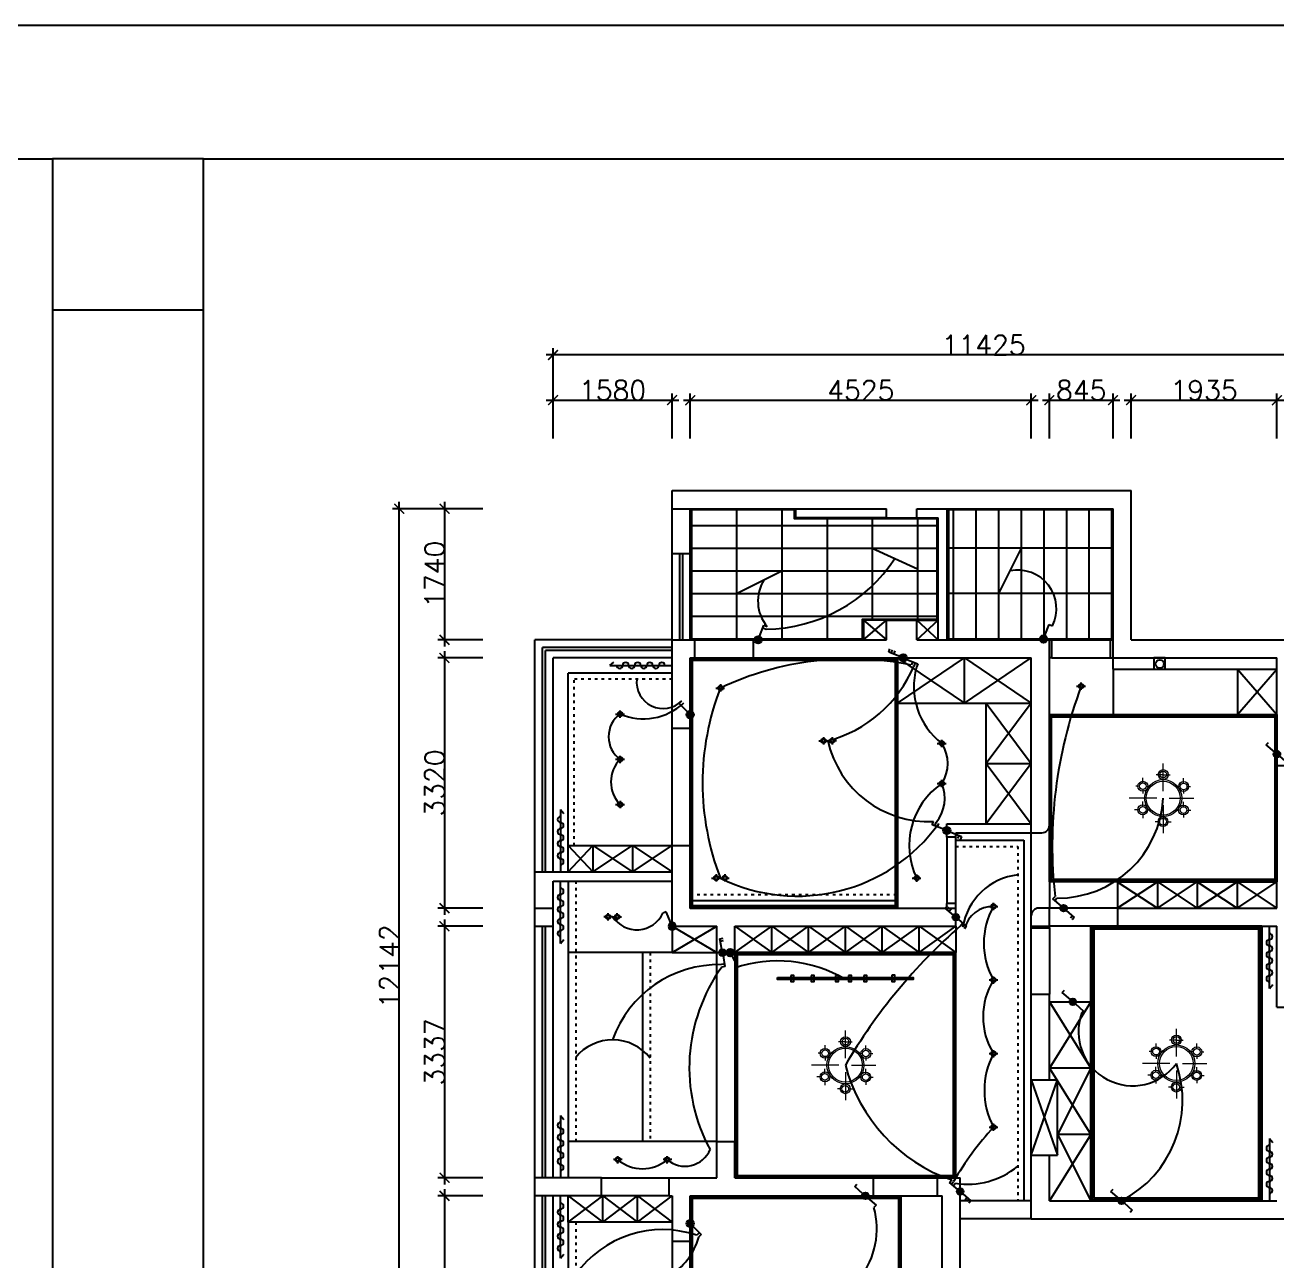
# Model space of a CAD drawing. Header units: millimetres. Extents: x -2231407 to 1513712, y -2704583 to 257.
# Drawn here: x 765359 to 781970, y -1352357 to -1335959 of the extents above; entities that cross this region are included whole.
import ezdxf

# ---------------------------------------------------------------- set-up
doc = ezdxf.new("R2010")
doc.units = ezdxf.units.MM
doc.linetypes.add('ACAD_ISO03W100', pattern=[30, 12, -18])
doc.layers.add('填充总', color=251, linetype='Continuous', lineweight=5)
doc.layers.add('家具外线总', color=9, linetype='Continuous', lineweight=18)
doc.layers.add('开关插座', color=4, linetype='Continuous')
doc.styles.get("Standard").update_dxf_attribs({"font": 'txt', "bigfont": 'gbcbig.shx'})
doc.dimstyles.new('ISO-25$0', dxfattribs={"dimscale": 0, "dimtxt": 60, "dimasz": 30, "dimexe": 15, "dimexo": 15, "dimtad": 1, "dimdec": 4, "dimlunit": 6, "dimtxsty": 'Standard', "dimblk": 'ARCHTICK', "dimblk1": 'ARCHTICK', "dimblk2": 'ARCHTICK', "dimsah": 1, "dimcen": 3, "dimdle": 3, "dimse2": 1, "dimsd2": 1, "dimadec": 0, "dimazin": 0, "dimtfac": 1, "dimtdec": 4, "dimtmove": 0, "dimatfit": 3, "dimldrblk": 'DOT', "dimfxl": 1, "dimtolj": 1, "dimtzin": 0, "dimarcsym": 0})

# ---------------------------------------------------------------- blocks, each defined once
blk = doc.blocks.new('_ArchTick')
at = {"color": 0, "linetype": 'ByBlock', "const_width": 0.15}
blk.add_lwpolyline([(-0.5, -0.5), (0.5, 0.5)], dxfattribs=at)
blk = doc.blocks.new('*D555')
at = {"color": 250, "lineweight": -2}
for p, q in [((770925, -1342286), (770925, -1344206)), ((771435, -1342376), (770835, -1342376)), ((771435, -1344116), (770835, -1344116))]:
    blk.add_line(p, q, dxfattribs=at)
at = {"layer": 'Defpoints', "color": 0}
for p in [(771525, -1342376), (770925, -1344116), (771525, -1344116)]:
    blk.add_point(p, dxfattribs=at)
at = {"color": 250, "lineweight": -2, "xscale": 130, "yscale": 130, "zscale": 130}
for p, rotation in [((770925, -1342376), 90), ((770925, -1344116), 270)]:
    blk.add_blockref('_ArchTick', p, dxfattribs=dict(at, rotation=rotation))
at = {"color": 0, "insert": (770795, -1343246), "char_height": 260, "attachment_point": 5, "rotation": 90}
blk.add_mtext('1740', dxfattribs=at)
blk = doc.blocks.new('*D556')
at = {"color": 250, "lineweight": -2}
for p, q in [((771435, -1344356), (770835, -1344356)), ((770925, -1344266), (770925, -1347766)), ((771435, -1347676), (770835, -1347676))]:
    blk.add_line(p, q, dxfattribs=at)
at = {"layer": 'Defpoints', "color": 0}
for p in [(771525, -1344356), (770925, -1347676), (771525, -1347676)]:
    blk.add_point(p, dxfattribs=at)
at = {"color": 250, "lineweight": -2, "xscale": 130, "yscale": 130, "zscale": 130}
for p, rotation in [((770925, -1344356), 90), ((770925, -1347676), 270)]:
    blk.add_blockref('_ArchTick', p, dxfattribs=dict(at, rotation=rotation))
at = {"color": 0, "insert": (770795, -1346016), "char_height": 260, "attachment_point": 5, "rotation": 90}
blk.add_mtext('3320', dxfattribs=at)
blk = doc.blocks.new('*D557')
at = {"color": 250, "lineweight": -2}
for p, q in [((770925, -1347826), (770925, -1351343)), ((771435, -1347916), (770835, -1347916)), ((771435, -1351253), (770835, -1351253))]:
    blk.add_line(p, q, dxfattribs=at)
at = {"layer": 'Defpoints', "color": 0}
for p in [(771525, -1347916), (770925, -1351253), (771525, -1351253)]:
    blk.add_point(p, dxfattribs=at)
at = {"color": 250, "lineweight": -2, "xscale": 130, "yscale": 130, "zscale": 130}
for p, rotation in [((770925, -1347916), 90), ((770925, -1351253), 270)]:
    blk.add_blockref('_ArchTick', p, dxfattribs=dict(at, rotation=rotation))
at = {"color": 0, "insert": (770795, -1349584), "char_height": 260, "attachment_point": 5, "rotation": 90}
blk.add_mtext('3337', dxfattribs=at)
blk = doc.blocks.new('*D558')
at = {"color": 250, "lineweight": -2}
for p, q in [((771435, -1351493), (770835, -1351493)), ((770925, -1351403), (770925, -1354608)), ((771435, -1354518), (770835, -1354518))]:
    blk.add_line(p, q, dxfattribs=at)
at = {"layer": 'Defpoints', "color": 0}
for p in [(771525, -1351493), (770925, -1354518), (771525, -1354518)]:
    blk.add_point(p, dxfattribs=at)
at = {"color": 250, "lineweight": -2, "xscale": 130, "yscale": 130, "zscale": 130}
for p, rotation in [((770925, -1351493), 90), ((770925, -1354518), 270)]:
    blk.add_blockref('_ArchTick', p, dxfattribs=dict(at, rotation=rotation))
at = {"color": 0, "insert": (770795, -1353005), "char_height": 260, "attachment_point": 5, "rotation": 90}
blk.add_mtext('3025', dxfattribs=at)
blk = doc.blocks.new('*D559')
at = {"color": 250, "lineweight": -2}
for p, q in [((770325, -1354608), (770325, -1342286)), ((770835, -1342376), (770235, -1342376)), ((770835, -1354518), (770235, -1354518))]:
    blk.add_line(p, q, dxfattribs=at)
at = {"layer": 'Defpoints', "color": 0}
for p in [(770325, -1342376), (770925, -1342376), (770925, -1354518)]:
    blk.add_point(p, dxfattribs=at)
at = {"color": 250, "lineweight": -2, "xscale": 130, "yscale": 130, "zscale": 130}
for p, rotation in [((770325, -1342376), 90), ((770325, -1354518), 270)]:
    blk.add_blockref('_ArchTick', p, dxfattribs=dict(at, rotation=rotation))
at = {"color": 0, "insert": (770195, -1348447), "char_height": 260, "attachment_point": 5, "rotation": 90}
blk.add_mtext('12142', dxfattribs=at)
blk = doc.blocks.new('*D560')
at = {"color": 250, "lineweight": -2}
for p, q in [((772365, -1341446), (772365, -1340846)), ((773945, -1341446), (773945, -1340846)), ((772275, -1340936), (774035, -1340936))]:
    blk.add_line(p, q, dxfattribs=at)
at = {"layer": 'Defpoints', "color": 0}
for p in [(773945, -1340936), (772365, -1341536), (773945, -1341536)]:
    blk.add_point(p, dxfattribs=at)
at = {"color": 250, "lineweight": -2, "xscale": 130, "yscale": 130, "zscale": 130, "rotation": 180}
blk.add_blockref('_ArchTick', (772365, -1340936), dxfattribs=at)
at = {"color": 250, "lineweight": -2, "xscale": 130, "yscale": 130, "zscale": 130}
blk.add_blockref('_ArchTick', (773945, -1340936), dxfattribs=at)
at = {"color": 0, "insert": (773155, -1340805), "char_height": 260, "attachment_point": 5}
blk.add_mtext('1580', dxfattribs=at)
blk = doc.blocks.new('*D561')
at = {"color": 250, "lineweight": -2}
for p, q in [((774185, -1341446), (774185, -1340846)), ((778710, -1341446), (778710, -1340846)), ((774095, -1340936), (778800, -1340936))]:
    blk.add_line(p, q, dxfattribs=at)
at = {"layer": 'Defpoints', "color": 0}
for p in [(778710, -1340936), (774185, -1341536), (778710, -1341536)]:
    blk.add_point(p, dxfattribs=at)
at = {"color": 250, "lineweight": -2, "xscale": 130, "yscale": 130, "zscale": 130, "rotation": 180}
blk.add_blockref('_ArchTick', (774185, -1340936), dxfattribs=at)
at = {"color": 250, "lineweight": -2, "xscale": 130, "yscale": 130, "zscale": 130}
blk.add_blockref('_ArchTick', (778710, -1340936), dxfattribs=at)
at = {"color": 0, "insert": (776448, -1340805), "char_height": 260, "attachment_point": 5}
blk.add_mtext('4525', dxfattribs=at)
blk = doc.blocks.new('*D562')
at = {"color": 250, "lineweight": -2}
for p, q in [((778950, -1341446), (778950, -1340846)), ((779795, -1341446), (779795, -1340846)), ((778860, -1340936), (779885, -1340936))]:
    blk.add_line(p, q, dxfattribs=at)
at = {"layer": 'Defpoints', "color": 0}
for p in [(779795, -1340936), (778950, -1341536), (779795, -1341536)]:
    blk.add_point(p, dxfattribs=at)
at = {"color": 250, "lineweight": -2, "xscale": 130, "yscale": 130, "zscale": 130, "rotation": 180}
blk.add_blockref('_ArchTick', (778950, -1340936), dxfattribs=at)
at = {"color": 250, "lineweight": -2, "xscale": 130, "yscale": 130, "zscale": 130}
blk.add_blockref('_ArchTick', (779795, -1340936), dxfattribs=at)
at = {"color": 0, "insert": (779373, -1340805), "char_height": 260, "attachment_point": 5}
blk.add_mtext('845', dxfattribs=at)
blk = doc.blocks.new('*D563')
at = {"color": 250, "lineweight": -2}
for p, q in [((780035, -1341446), (780035, -1340846)), ((781970, -1341446), (781970, -1340846)), ((779945, -1340936), (782060, -1340936))]:
    blk.add_line(p, q, dxfattribs=at)
at = {"layer": 'Defpoints', "color": 0}
for p in [(781970, -1340936), (780035, -1341536), (781970, -1341536)]:
    blk.add_point(p, dxfattribs=at)
at = {"color": 250, "lineweight": -2, "xscale": 130, "yscale": 130, "zscale": 130, "rotation": 180}
blk.add_blockref('_ArchTick', (780035, -1340936), dxfattribs=at)
at = {"color": 250, "lineweight": -2, "xscale": 130, "yscale": 130, "zscale": 130}
blk.add_blockref('_ArchTick', (781970, -1340936), dxfattribs=at)
at = {"color": 0, "insert": (781003, -1340805), "char_height": 260, "attachment_point": 5}
blk.add_mtext('1935', dxfattribs=at)
blk = doc.blocks.new('*D565')
at = {"color": 250, "lineweight": -2}
for p, q in [((783880, -1340336), (772275, -1340336)), ((772365, -1340846), (772365, -1340246)), ((783790, -1340846), (783790, -1340246))]:
    blk.add_line(p, q, dxfattribs=at)
at = {"layer": 'Defpoints', "color": 0}
for p in [(772365, -1340336), (772365, -1340936), (783790, -1340936)]:
    blk.add_point(p, dxfattribs=at)
at = {"color": 250, "lineweight": -2, "xscale": 130, "yscale": 130, "zscale": 130, "rotation": 180}
blk.add_blockref('_ArchTick', (772365, -1340336), dxfattribs=at)
at = {"color": 250, "lineweight": -2, "xscale": 130, "yscale": 130, "zscale": 130}
blk.add_blockref('_ArchTick', (783790, -1340336), dxfattribs=at)
at = {"color": 0, "insert": (778078, -1340205), "char_height": 260, "attachment_point": 5}
blk.add_mtext('11425', dxfattribs=at)
blk = doc.blocks.new('A$C147C2E2F')
at = {"layer": '填充总'}
for p, q in [((460, 570), (460, 944)), ((185, 680), (185, 747)), ((460, 791), (366, 791)), ((460, 791), (553, 791)), ((737, 677), (737, 743)), ((139, 635), (90, 635)), ((185, 590), (185, 536)), ((230, 635), (284, 635)), ((691, 632), (638, 632)), ((737, 587), (737, 536)), ((782, 632), (832, 632)), ((373, 474), (0, 474)), ((183, 361), (183, 427)), ((460, 380), (460, 0)), ((543, 474), (874, 474)), ((735, 358), (735, 424)), ((138, 316), (73, 316)), ((183, 271), (183, 203)), ((228, 316), (284, 316)), ((690, 313), (641, 313)), ((735, 268), (735, 210)), ((780, 313), (835, 313)), ((413, 155), (352, 155)), ((503, 155), (567, 155))]:
    blk.add_line(p, q, dxfattribs=at)
for centre, radius in [((185, 635), 45.3), ((460, 474), 229), ((461, 793), 45.3), ((737, 632), 45.3), ((183, 316), 45.3), ((735, 313), 45.3), ((458, 155), 45.3)]:
    blk.add_circle(centre, radius, dxfattribs=at)
at = {"layer": '家具外线总'}
for centre, radius in [((461, 793), 66.9), ((185, 635), 66.9), ((460, 474), 251), ((737, 632), 66.9), ((183, 316), 66.9), ((735, 313), 66.9), ((458, 155), 66.9)]:
    blk.add_circle(centre, radius, dxfattribs=at)
blk = doc.blocks.new('A$C278B1586')
at = {"layer": '开关插座'}
for p, q in [((0, 305), (31, 341)), ((119, 202), (0, 305)), ((28, 281), (58, 317)), ((193, 138), (312, 35)), ((284, 59), (254, 24)), ((312, 35), (281, 0))]:
    blk.add_line(p, q, dxfattribs=at)
blk.add_circle((156, 170), 48.6, dxfattribs=at)
for points in [[(107, 167), (107, 167), (116, 143), (112, 192)], [(116, 143), (112, 192), (135, 127), (129, 211)], [(135, 127), (129, 211), (159, 122), (152, 219)], [(183, 130), (177, 214), (159, 122), (152, 219)], [(200, 149), (196, 198), (183, 130), (177, 214)], [(204, 174), (204, 174), (200, 149), (196, 198)]]:
    blk.add_solid(points, dxfattribs=at)
at = {"layer": '开关插座', "width": 0.8}
blk.add_attdef('A', (204, 174), '', height=0.00467, rotation=94.1039, dxfattribs=at)
blk = doc.blocks.new('A$C2F6D526D')
at = {"layer": '开关插座'}
for p, q in [((0, 194), (33, 227)), ((111, 83), (0, 194))]:
    blk.add_line(p, q, dxfattribs=at)
blk.add_circle((146, 49), 48.6, dxfattribs=at)
for points in [[(97, 49), (97, 49), (104, 24), (104, 73)], [(104, 24), (104, 73), (122, 7), (122, 91)], [(122, 7), (122, 91), (146, 0), (146, 97)], [(170, 7), (170, 91), (146, 0), (146, 97)], [(188, 24), (188, 73), (170, 7), (170, 91)], [(194, 49), (194, 49), (188, 24), (188, 73)]]:
    blk.add_solid(points, dxfattribs=at)
at = {"layer": '开关插座', "width": 0.8}
blk.add_attdef('A', (194, 49), '', height=0.00467, rotation=90, dxfattribs=at)
blk = doc.blocks.new('A$C1BB13B4E')
at = {"layer": '开关插座'}
for p, q in [((0, 305), (31, 341)), ((119, 202), (0, 305)), ((193, 138), (312, 35)), ((312, 35), (281, 0))]:
    blk.add_line(p, q, dxfattribs=at)
blk.add_circle((156, 170), 48.6, dxfattribs=at)
for points in [[(107, 167), (107, 167), (116, 143), (112, 192)], [(116, 143), (112, 192), (135, 127), (129, 211)], [(135, 127), (129, 211), (159, 122), (152, 219)], [(183, 130), (177, 214), (159, 122), (152, 219)], [(200, 149), (196, 198), (183, 130), (177, 214)], [(204, 174), (204, 174), (200, 149), (196, 198)]]:
    blk.add_solid(points, dxfattribs=at)
at = {"layer": '开关插座', "width": 0.8}
blk.add_attdef('A', (204, 174), '', height=0.00467, rotation=94.1039, dxfattribs=at)
blk = doc.blocks.new('gfwgf')
at = {"layer": '开关插座'}
for p, q in [((188366, -57464), (188485, -57567)), ((188457, -57543), (188427, -57579)), ((188485, -57567), (188454, -57603))]:
    blk.add_line(p, q, dxfattribs=at)
blk.add_circle((188329, -57432), 48.6, dxfattribs=at)
for points in [[(188281, -57436), (188281, -57436), (188285, -57411), (188289, -57460)], [(188285, -57411), (188289, -57460), (188302, -57392), (188308, -57476)], [(188302, -57392), (188308, -57476), (188326, -57384), (188333, -57481)], [(188350, -57389), (188356, -57473), (188326, -57384), (188333, -57481)], [(188369, -57405), (188373, -57454), (188350, -57389), (188356, -57473)], [(188378, -57429), (188378, -57429), (188369, -57405), (188373, -57454)]]:
    blk.add_solid(points, dxfattribs=at)
at = {"layer": '开关插座', "width": 0.8}
blk.add_attdef('A', (188281, -57436), '', height=0.00467, rotation=274.1039, dxfattribs=at)
blk = doc.blocks.new('23e23r23')
at = {"layer": '开关插座'}
for p, q in [((777140, -1346666), (777157, -1346622)), ((777288, -1346723), (777140, -1346666)), ((777174, -1346679), (777191, -1346635)), ((777208, -1346693), (777225, -1346649)), ((777379, -1346760), (777526, -1346819)), ((777458, -1346792), (777440, -1346835)), ((777492, -1346805), (777474, -1346849)), ((777526, -1346819), (777508, -1346863))]:
    blk.add_line(p, q, dxfattribs=at)
blk.add_circle((777333, -1346741), 49, dxfattribs=at)
for points in [[(777304, -1346781), (777285, -1346736), (777328, -1346790), (777294, -1346712)], [(777289, -1346761), (777289, -1346761), (777304, -1346781), (777285, -1346736)], [(777328, -1346790), (777294, -1346712), (777353, -1346786), (777314, -1346696)], [(777373, -1346770), (777339, -1346693), (777353, -1346786), (777314, -1346696)], [(777382, -1346747), (777362, -1346702), (777373, -1346770), (777339, -1346693)], [(777378, -1346722), (777378, -1346722), (777382, -1346747), (777362, -1346702)]]:
    blk.add_solid(points, dxfattribs=at)
at = {"layer": '开关插座', "width": 0.8}
blk.add_attdef('A', (777378, -1346722), '', height=0.0047, rotation=113.726, dxfattribs=at)

msp = doc.modelspace()

# ---------------------------------------------------------------- linework, layer by layer
at = {"color": 8}
for p, q in [((773945.32054, -1342135.94222), (780035.32054, -1342135.94222)), ((773945.32054, -1342375.94222), (773945.32054, -1342135.94222)), ((780035.32054, -1344115.94222), (780035.32054, -1342135.94222)), ((773945.32054, -1342375.94222), (776790.32054, -1342375.94222)), ((773945.32054, -1342975.94222), (773945.32054, -1342375.94222)), ((774185.32054, -1342975.94222), (774185.32054, -1342375.94222)), ((774800.32054, -1342390.94222), (774800.32054, -1344100.94222)), ((775400.32054, -1342390.94222), (775400.32054, -1344100.94222)), ((775585.32054, -1342495.94222), (775585.32054, -1342375.94222)), ((776790.32054, -1342495.94222), (775585.32054, -1342495.94222)), ((776000.32054, -1342510.94222), (776000.32054, -1344100.94222)), ((776600.32054, -1342510.94222), (776600.32054, -1343840.94222)), ((776790.32054, -1342495.94222), (776790.32054, -1342375.94222)), ((776790.32054, -1342495.94222), (777190.32054, -1342495.94222)), ((777190.32054, -1342375.94222), (779795.32054, -1342375.94222)), ((777190.32054, -1342495.94222), (777190.32054, -1342375.94222)), ((777190.32054, -1342495.94222), (777475.32054, -1342495.94222)), ((777200.32054, -1342510.94222), (777200.32054, -1343840.94222)), ((777475.32054, -1344115.94222), (777475.32054, -1342495.94222)), ((777595.32054, -1344115.94222), (777595.32054, -1342375.94222)), ((777680.32054, -1344100.94222), (777680.32054, -1342390.94222)), ((777980.32054, -1344100.94222), (777980.32054, -1342390.94222)), ((778280.32054, -1344100.94222), (778280.32054, -1342390.94222)), ((778580.32054, -1344100.94222), (778580.32054, -1342390.94222)), ((778880.32054, -1344100.94222), (778880.32054, -1342390.94222)), ((779180.32054, -1344100.94222), (779180.32054, -1342390.94222)), ((779480.32054, -1344100.94222), (779480.32054, -1342390.94222)), ((779795.32054, -1344355.94222), (779795.32054, -1342375.94222)), ((774200.32054, -1342600.94222), (777460.32054, -1342600.94222)), ((773945.32054, -1344115.94222), (773945.32054, -1342975.94222)), ((774185.32054, -1342975.94222), (773945.32054, -1342975.94222)), ((774045.32054, -1344115.94222), (774045.32054, -1342975.94222)), ((774085.32054, -1344115.94222), (774085.32054, -1342975.94222)), ((774185.32054, -1344115.94222), (774185.32054, -1342975.94222)), ((774200.32054, -1342900.94222), (777460.32054, -1342900.94222)), ((776600.32054, -1342900.94222), (777200.32054, -1343175.94222)), ((779780.32054, -1342900.94222), (777610.32054, -1342900.94222)), ((778280.32054, -1343500.94222), (778580.32054, -1342900.94222)), ((774200.32054, -1343200.94222), (777460.32054, -1343200.94222)), ((774800.32054, -1343500.94222), (775400.32054, -1343200.94222)), ((774200.32054, -1343500.94222), (777460.32054, -1343500.94222)), ((779780.32054, -1343500.94222), (777610.32054, -1343500.94222)), ((774200.32054, -1343800.94222), (777460.32054, -1343800.94222)), ((776790.32054, -1343855.94222), (776485.32054, -1343855.94222)), ((776485.32054, -1344115.94222), (776790.32054, -1343855.94222)), ((776485.32054, -1343855.94222), (776790.32054, -1344115.94222)), ((776485.32054, -1343855.94222), (776485.32054, -1344115.94222)), ((776790.32054, -1343855.94222), (777190.32054, -1343855.94222)), ((776790.32054, -1344115.94222), (776790.32054, -1343855.94222)), ((777190.32054, -1344115.94222), (777190.32054, -1343855.94222)), ((777190.32054, -1343855.94222), (777475.32054, -1343855.94222)), ((777190.32054, -1344115.94222), (777475.32054, -1343855.94222)), ((777190.32054, -1343855.94222), (777475.32054, -1344115.94222)), ((772125.32054, -1347195.94222), (772125.32054, -1344115.94222)), ((772125.32054, -1347195.94222), (772125.32054, -1344115.94222)), ((773945.32054, -1344115.94222), (772125.32054, -1344115.94222)), ((773945.32054, -1344115.94222), (774245.32054, -1344115.94222)), ((773945.32054, -1345285.94222), (773945.32054, -1344115.94222)), ((774245.32054, -1344355.94222), (774245.32054, -1344115.94222)), ((774245.32054, -1344115.94222), (775025.32054, -1344115.94222)), ((775025.32054, -1344115.94222), (776790.32054, -1344115.94222)), ((775025.32054, -1344355.94222), (775025.32054, -1344115.94222)), ((777190.32054, -1344115.94222), (778950.32054, -1344115.94222)), ((778950.32054, -1346575.94222), (778950.32054, -1344115.94222)), ((778950.32054, -1344115.94222), (778982.82054, -1344115.94222)), ((778982.82054, -1344115.94222), (779762.82054, -1344115.94222)), ((778982.82054, -1344355.94222), (778982.82054, -1344115.94222)), ((779762.82054, -1344355.94222), (779762.82054, -1344115.94222)), ((779762.82054, -1344115.94222), (779795.32054, -1344115.94222)), ((780035.32054, -1344115.94222), (784030.32054, -1344115.94222)), ((772225.32054, -1347195.94222), (772225.32054, -1344215.94222)), ((773945.32054, -1344215.94222), (772225.32054, -1344215.94222)), ((772265.32054, -1347195.94222), (772265.32054, -1344255.94222)), ((773945.32054, -1344255.94222), (772265.32054, -1344255.94222)), ((772365.32054, -1347195.94222), (772365.32054, -1344355.94222)), ((773945.32054, -1344355.94222), (772365.32054, -1344355.94222)), ((774185.32054, -1344355.94222), (774245.32054, -1344355.94222)), ((774185.32054, -1345285.94222), (774185.32054, -1344355.94222)), ((774245.32054, -1344355.94222), (775025.32054, -1344355.94222)), ((775025.32054, -1344355.94222), (778710.32054, -1344355.94222)), ((776935.32054, -1344955.94222), (776935.32054, -1344355.94222)), ((777822.82054, -1344955.94222), (777822.82054, -1344355.94222)), ((778710.32054, -1346675.94222), (778710.32054, -1344355.94222)), ((778982.82054, -1344355.94222), (778950.32054, -1344355.94222)), ((778982.82054, -1344355.94222), (779762.82054, -1344355.94222)), ((779762.82054, -1344355.94222), (779795.32054, -1344355.94222)), ((779795.32054, -1344355.94222), (781970.32054, -1344355.94222)), ((779795.32054, -1344505.94222), (779795.32054, -1344355.94222)), ((781970.32054, -1345780.94222), (781970.32054, -1344355.94222)), ((773118.14833, -1344455.94222), (773171.17179, -1344412.77912)), ((773118.14833, -1344455.94222), (773945.32054, -1344455.94222)), ((779795.32054, -1344505.94222), (781970.32054, -1344505.94222)), ((779795.32054, -1344505.94222), (779795.32054, -1345105.94222)), ((781445.32054, -1344505.94222), (781445.32054, -1345105.94222)), ((781445.32054, -1345105.94222), (781970.32054, -1344505.94222)), ((781445.32054, -1344505.94222), (781970.32054, -1345105.94222)), ((772565.32054, -1347195.94222), (772565.32054, -1344555.94222)), ((773945.32054, -1344555.94222), (772565.32054, -1344555.94222)), ((779372.82054, -1344720.9345), (779372.82054, -1344683.6983)), ((774524.66491, -1344755.94222), (774575.47295, -1344755.94222)), ((774585.48066, -1344705.95065), (774585.48066, -1344745.9345)), ((774585.48066, -1344765.94993), (774585.48066, -1344803.18613)), ((774595.48837, -1344755.94222), (774641.69449, -1344755.94222)), ((779312.00479, -1344730.94222), (779362.81282, -1344730.94222)), ((779372.82054, -1344780.93379), (779372.82054, -1344740.94993)), ((779382.82825, -1344730.94222), (779429.03437, -1344730.94222)), ((776935.32054, -1344955.94222), (778710.32054, -1344955.94222)), ((776935.32054, -1344955.94222), (776935.32054, -1347575.94222)), ((778110.32054, -1346555.94222), (778110.32054, -1344955.94222)), ((773194.50479, -1345100.94222), (773245.31282, -1345100.94222)), ((773255.32054, -1345090.9345), (773255.32054, -1345053.6983)), ((773255.32054, -1345150.93379), (773255.32054, -1345110.94993)), ((773265.32825, -1345100.94222), (773311.53437, -1345100.94222)), ((781445.32054, -1345105.94222), (781970.32054, -1345105.94222)), ((773945.32054, -1345285.94222), (774185.32054, -1345285.94222)), ((773945.32054, -1346845.94222), (773945.32054, -1345285.94222)), ((774185.32054, -1345285.94222), (774185.32054, -1346845.94222)), ((775893.19559, -1345456.02969, 0.01039), (775944.00363, -1345456.02969, 0.01039)), ((775954.01134, -1345406.03812, 0.01039), (775954.01134, -1345446.02197, 0.01039)), ((775954.01134, -1345466.0374, 0.01039), (775954.01134, -1345503.2736, 0.01039)), ((775964.01905, -1345456.02969, 0.01039), (776010.22517, -1345456.02969, 0.01039)), ((776056.4313, -1345456.02969, 0.01039), (776010.22517, -1345456.02969, 0.01039)), ((776066.43901, -1345406.03812, 0.01039), (776066.43901, -1345446.02197, 0.01039)), ((776066.43901, -1345466.0374, 0.01039), (776066.43901, -1345503.2736, 0.01039)), ((776127.25475, -1345456.02969, 0.01039), (776076.44672, -1345456.02969, 0.01039)), ((777461.90943, -1345489.28157, 0.00346), (777512.71746, -1345489.28157, 0.00346)), ((777522.72517, -1345479.27385, 0.00346), (777522.72517, -1345442.03765, 0.00346)), ((777522.72517, -1345539.27314, 0.00346), (777522.72517, -1345499.28928, 0.00346)), ((777532.73289, -1345489.28157, 0.00346), (777578.93901, -1345489.28157, 0.00346)), ((773255.32054, -1345690.9345), (773255.32054, -1345653.6983)), ((773194.50479, -1345700.94222), (773245.31282, -1345700.94222)), ((773255.32054, -1345750.93379), (773255.32054, -1345710.94993)), ((773265.32825, -1345700.94222), (773311.53437, -1345700.94222)), ((778110.32054, -1345755.94222), (778710.32054, -1345755.94222)), ((781970.32054, -1345780.94222), (782210.32054, -1345780.94222)), ((777461.90943, -1346022.62091, 0.00693), (777512.71746, -1346022.62091, 0.00693)), ((777522.72517, -1346012.6132, 0.00693), (777522.72517, -1345975.377, 0.00693)), ((777532.73289, -1346022.62091, 0.00693), (777578.93901, -1346022.62091, 0.00693)), ((777522.72517, -1346072.61249, 0.00693), (777522.72517, -1346032.62863, 0.00693)), ((773194.50479, -1346300.94222), (773245.31282, -1346300.94222)), ((773255.32054, -1346250.95065), (773255.32054, -1346290.9345)), ((773255.32054, -1346310.94993), (773255.32054, -1346348.18613)), ((773265.32825, -1346300.94222), (773311.53437, -1346300.94222)), ((772465.32054, -1346368.77001), (772465.32054, -1347195.94222)), ((772465.32054, -1346368.77001), (772508.48363, -1346421.79346)), ((777590.32054, -1346735.94222), (777590.32054, -1346555.94222)), ((777590.32054, -1346555.94222), (778710.32054, -1346555.94222)), ((777710.32054, -1346735.94222), (777710.32054, -1346675.94222)), ((777710.32054, -1346675.94222), (778710.32054, -1346675.94222)), ((778710.32054, -1346675.94222), (778850.32054, -1346675.94222)), ((778710.32054, -1347775.94222), (778710.32054, -1346675.94222)), ((778950.32054, -1346575.94222), (778950.32054, -1347675.94222)), ((772565.32054, -1346845.94222), (773945.32054, -1346845.94222)), ((772891.9872, -1346845.94222), (772891.9872, -1347195.94222)), ((773418.65387, -1346845.94222), (773418.65387, -1347195.94222)), ((773945.32054, -1346845.94222), (774185.32054, -1346845.94222)), ((773945.32054, -1347915.94222), (773945.32054, -1346845.94222)), ((774185.32054, -1347675.94222), (774185.32054, -1346845.94222)), ((777710.32054, -1346735.94222), (777590.32054, -1346735.94222)), ((777590.32054, -1346735.94222), (777590.32054, -1347615.94222)), ((777710.32054, -1347615.94222), (777710.32054, -1346735.94222)), ((777710.32054, -1346775.94222), (778610.32054, -1346775.94222)), ((778610.32054, -1346775.94222), (778610.32054, -1351557.94222)), ((772125.32054, -1347195.94222), (773945.32054, -1347195.94222)), ((772125.32054, -1347675.94222), (772125.32054, -1347195.94222)), ((772365.32054, -1347315.94222), (773945.32054, -1347315.94222)), ((772365.32054, -1347675.94222), (772365.32054, -1347315.94222)), ((772465.32054, -1348143.11442), (772465.32054, -1347315.94222)), ((772565.32054, -1347315.94222), (772565.32054, -1351252.94222)), ((774468.29096, -1347275.94222), (774519.09899, -1347275.94222)), ((774529.1067, -1347225.95065), (774529.1067, -1347265.9345)), ((774529.1067, -1347285.94993), (774529.1067, -1347323.18613)), ((774539.11441, -1347275.94222), (774585.32054, -1347275.94222)), ((774585.32054, -1347275.94222), (774636.12857, -1347275.94222)), ((774646.13628, -1347225.95065), (774646.13628, -1347265.9345)), ((774646.13628, -1347285.94993), (774646.13628, -1347323.18613)), ((774656.144, -1347275.94222), (774702.35012, -1347275.94222)), ((777129.50479, -1347275.94222), (777180.31282, -1347275.94222)), ((777190.32054, -1347265.9345), (777190.32054, -1347228.6983)), ((777190.32054, -1347325.93379), (777190.32054, -1347285.94993)), ((777200.32825, -1347275.94222), (777246.53437, -1347275.94222)), ((779852.40387, -1347325.94222), (781970.32054, -1347325.94222)), ((779852.40387, -1347325.94222), (779855.32054, -1347675.94222)), ((780384.07054, -1347325.94222), (780384.07054, -1347675.94222)), ((780912.82054, -1347325.94222), (780912.82054, -1347675.94222)), ((781441.57054, -1347325.94222), (781441.57054, -1347675.94222)), ((781970.32054, -1347545.94222), (781970.32054, -1347325.94222)), ((772125.32054, -1347675.94222), (772365.32054, -1347675.94222)), ((772125.32054, -1347915.94222), (772125.32054, -1347675.94222)), ((772365.32054, -1347915.94222), (772365.32054, -1347675.94222)), ((774185.32054, -1347575.94222), (776905.32054, -1347575.94222)), ((774185.32054, -1347675.94222), (777710.32054, -1347675.94222)), ((777590.32054, -1347675.94222), (777590.32054, -1347615.94222)), ((777710.32054, -1347615.94222), (777590.32054, -1347615.94222)), ((777710.32054, -1347675.94222), (777710.32054, -1347615.94222)), ((777710.32054, -1347915.94222), (777710.32054, -1347675.94222)), ((778149.50479, -1347652.34222), (778200.31282, -1347652.34222)), ((778210.32054, -1347642.3345), (778210.32054, -1347605.0983)), ((778210.32054, -1347702.33379), (778210.32054, -1347662.34993)), ((778220.32825, -1347652.34222), (778266.53437, -1347652.34222)), ((778950.32054, -1347675.94222), (778810.32054, -1347675.94222)), ((778950.32054, -1347915.94222), (778950.32054, -1347675.94222)), ((779855.32054, -1347675.94222), (778950.32054, -1347675.94222)), ((779855.32054, -1347675.94222), (781970.32054, -1347675.94222)), ((779855.32054, -1347675.94222), (779855.32054, -1347915.94222)), ((781970.32054, -1347675.94222), (781970.32054, -1347545.94222)), ((773084.49708, -1347790.94222), (773038.29096, -1347790.94222)), ((773094.50479, -1347780.9345), (773094.50479, -1347743.6983)), ((773094.50479, -1347840.93379), (773094.50479, -1347800.94993)), ((773155.32054, -1347790.94222), (773104.5125, -1347790.94222)), ((773155.32054, -1347790.94222), (773206.12857, -1347790.94222)), ((773216.13628, -1347780.9345), (773216.13628, -1347743.6983)), ((773216.13628, -1347840.93379), (773216.13628, -1347800.94993)), ((773226.144, -1347790.94222), (773272.35012, -1347790.94222)), ((778710.32054, -1347915.94222), (778710.32054, -1347775.94222)), ((772125.32054, -1347915.94222), (772365.32054, -1347915.94222)), ((772125.32054, -1351252.94222), (772125.32054, -1347915.94222)), ((772225.32054, -1351252.94222), (772225.32054, -1347915.94222)), ((772265.32054, -1351252.94222), (772265.32054, -1347915.94222)), ((772365.32054, -1351252.94222), (772365.32054, -1347915.94222)), ((773945.32054, -1347915.94222), (774537.84183, -1347915.94222)), ((773945.32054, -1347915.94222), (773945.32054, -1348265.94222)), ((773945.32054, -1348265.94222), (774537.84183, -1347915.94222)), ((773945.32054, -1347915.94222), (774537.84183, -1348265.94222)), ((774537.84183, -1348265.94222), (774537.84183, -1347915.94222)), ((774777.84183, -1348265.94222), (774777.84183, -1347915.94222)), ((774777.84183, -1347915.94222), (777710.32054, -1347915.94222)), ((775266.58828, -1348265.94222), (775266.58828, -1347915.94222)), ((775755.33473, -1348265.94222), (775755.33473, -1347915.94222)), ((776244.08118, -1348265.94222), (776244.08118, -1347915.94222)), ((776732.82764, -1348265.94222), (776732.82764, -1347915.94222)), ((777221.57409, -1348265.94222), (777221.57409, -1347915.94222)), ((777710.32054, -1347915.94222), (777710.32054, -1348265.94222)), ((778710.32054, -1347915.94222), (778950.32054, -1347915.94222)), ((778710.32054, -1347937.94222), (778710.32054, -1347915.94222)), ((778710.32054, -1347937.94222), (778950.32054, -1347937.94222)), ((778710.32054, -1348817.94222), (778710.32054, -1347937.94222)), ((779855.32054, -1347915.94222), (778950.32054, -1347915.94222)), ((778950.32054, -1347937.94222), (778950.32054, -1347915.94222)), ((778950.32054, -1347937.94222), (778950.32054, -1348817.94222)), ((779500.32054, -1351557.94222), (779500.32054, -1347915.94222)), ((779855.32054, -1347915.94222), (781970.32054, -1347915.94222)), ((781770.32054, -1347915.94222), (781770.32054, -1351557.94222)), ((781870.32054, -1348743.11442), (781870.32054, -1347915.94222)), ((781970.32054, -1348987.94222), (781970.32054, -1347915.94222)), ((772465.32054, -1348143.11442), (772508.48363, -1348090.09097)), ((773945.32054, -1348265.94222), (772565.32054, -1348265.94222)), ((773551.58118, -1348265.94222), (773551.58118, -1350770.94222)), ((773945.32054, -1348265.94222), (774537.84183, -1348265.94222)), ((774537.84183, -1348265.94222), (774777.84183, -1348265.94222)), ((774537.84183, -1350770.94222), (774537.84183, -1348265.94222)), ((774777.84183, -1348265.94222), (777710.32054, -1348265.94222)), ((774777.84183, -1348265.94222), (774777.84183, -1350770.94222)), ((778149.50479, -1348628.74222), (778200.31282, -1348628.74222)), ((778210.32054, -1348618.7345), (778210.32054, -1348581.4983)), ((778210.32054, -1348678.73379), (778210.32054, -1348638.74993)), ((778220.32825, -1348628.74222), (778266.53437, -1348628.74222)), ((778710.32054, -1349952.94222), (778710.32054, -1348817.94222)), ((778710.32054, -1348817.94222), (778950.32054, -1348817.94222)), ((778950.32054, -1349952.94222), (778950.32054, -1348817.94222)), ((781870.32054, -1348743.11442), (781913.48363, -1348690.09097)), ((778950.32054, -1348917.94222), (779500.32054, -1348917.94222)), ((781970.32054, -1348987.94222), (782210.32054, -1348987.94222)), ((778149.50479, -1349605.14222), (778200.31282, -1349605.14222)), ((778210.32054, -1349595.1345), (778210.32054, -1349557.8983)), ((778210.32054, -1349655.13379), (778210.32054, -1349615.14993)), ((778220.32825, -1349605.14222), (778266.53437, -1349605.14222)), ((779500.32054, -1349797.94222), (778950.32054, -1349797.94222)), ((778710.32054, -1349952.94222), (779060.32054, -1349952.94222)), ((778710.32054, -1350952.94222), (778710.32054, -1349952.94222)), ((778710.32054, -1350952.94222), (779060.32054, -1349952.94222)), ((778710.32054, -1349952.94222), (779060.32054, -1350952.94222)), ((779060.32054, -1350952.94222), (779060.32054, -1349952.94222)), ((772465.32054, -1350425.77001), (772465.32054, -1351252.94222)), ((772465.32054, -1350425.77001), (772508.48363, -1350478.79346)), ((778149.50479, -1350581.54222), (778200.31282, -1350581.54222)), ((778210.32054, -1350571.5345), (778210.32054, -1350534.2983)), ((778210.32054, -1350631.53379), (778210.32054, -1350591.54993)), ((778220.32825, -1350581.54222), (778266.53437, -1350581.54222)), ((774537.84183, -1350770.94222), (772565.32054, -1350770.94222)), ((774537.84183, -1351252.94222), (774537.84183, -1350770.94222)), ((774537.84183, -1350770.94222), (774777.84183, -1350770.94222)), ((774777.84183, -1351252.94222), (774777.84183, -1350770.94222)), ((779500.32054, -1350677.94222), (779060.32054, -1350677.94222)), ((781870.32054, -1350730.77001), (781870.32054, -1351557.94222)), ((781870.32054, -1350730.77001), (781913.48363, -1350783.79346)), ((773222.82764, -1351001.9345), (773222.82764, -1350964.6983)), ((773880.33473, -1351001.9345), (773880.33473, -1350964.6983)), ((778710.32054, -1351797.94222), (778710.32054, -1350952.94222)), ((778710.32054, -1350952.94222), (779060.32054, -1350952.94222)), ((778950.32054, -1351557.94222), (778950.32054, -1350952.94222)), ((773212.81992, -1351011.94222), (773166.6138, -1351011.94222)), ((773222.82764, -1351061.93379), (773222.82764, -1351021.94993)), ((773283.64338, -1351011.94222), (773232.83535, -1351011.94222)), ((773870.32702, -1351011.94222), (773824.1209, -1351011.94222)), ((773880.33473, -1351061.93379), (773880.33473, -1351021.94993)), ((773941.15048, -1351011.94222), (773890.34245, -1351011.94222)), ((773007.84183, -1351252.94222), (772125.32054, -1351252.94222)), ((772125.32054, -1351492.94222), (772125.32054, -1351252.94222)), ((773007.84183, -1351492.94222), (773007.84183, -1351252.94222)), ((773007.84183, -1351252.94222), (773907.84183, -1351252.94222)), ((773907.84183, -1351492.94222), (773907.84183, -1351252.94222)), ((773907.84183, -1351252.94222), (774537.84183, -1351252.94222)), ((774777.84183, -1351252.94222), (776617.84183, -1351252.94222)), ((776617.84183, -1351492.94222), (776617.84183, -1351252.94222)), ((776617.84183, -1351252.94222), (777467.84183, -1351252.94222)), ((777467.84183, -1351492.94222), (777467.84183, -1351252.94222)), ((777467.84183, -1351252.94222), (777767.84183, -1351252.94222)), ((777767.84183, -1354757.94222), (777767.84183, -1351252.94222)), ((772125.32054, -1354517.94222), (772125.32054, -1351492.94222)), ((773007.84183, -1351492.94222), (772125.32054, -1351492.94222)), ((772225.32054, -1354517.94222), (772225.32054, -1351492.94222)), ((772265.32054, -1354517.94222), (772265.32054, -1351492.94222)), ((772365.32054, -1354517.94222), (772365.32054, -1351492.94222)), ((772465.32054, -1352320.11442), (772465.32054, -1351492.94222)), ((772565.32054, -1351842.94222), (772565.32054, -1351492.94222)), ((773907.84183, -1351492.94222), (773007.84183, -1351492.94222)), ((773025.32054, -1351842.94222), (773025.32054, -1351492.94222)), ((773485.32054, -1351842.94222), (773485.32054, -1351492.94222)), ((773907.84183, -1351492.94222), (773945.32054, -1351492.94222)), ((773945.32054, -1351492.94222), (773945.32054, -1352092.94222)), ((774185.32054, -1351492.94222), (776617.84183, -1351492.94222)), ((774185.32054, -1351492.94222), (774185.32054, -1352092.94222)), ((776617.84183, -1351492.94222), (777467.84183, -1351492.94222)), ((776977.84183, -1352392.94222), (776977.84183, -1351492.94222)), ((777467.84183, -1351492.94222), (777527.84183, -1351492.94222)), ((777527.84183, -1354517.94222), (777527.84183, -1351492.94222)), ((778710.32054, -1351557.94222), (777767.84183, -1351557.94222)), ((778950.32054, -1351557.94222), (781970.32054, -1351557.94222)), ((778710.32054, -1351797.94222), (777767.84183, -1351797.94222)), ((778710.32054, -1351797.94222), (778950.32054, -1351797.94222)), ((778710.32054, -1351797.94222), (782210.32054, -1351797.94222)), ((773945.32054, -1351842.94222), (772565.32054, -1351842.94222)), ((772565.32054, -1351842.94222), (772565.32054, -1354167.94222)), ((773945.32054, -1352092.94222), (774185.32054, -1352092.94222)), ((773945.32054, -1352092.94222), (773945.32054, -1353902.94222)), ((772465.32054, -1352320.11442), (772508.48363, -1352267.09097))]:
    msp.add_line(p, q, dxfattribs=at)
at = {"color": 6, "linetype": 'ACAD_ISO03W100', "ltscale": 3}
for p, q in [((772645.32054, -1346845.94222), (772645.32054, -1344635.94222)), ((773945.32054, -1344635.94222), (772645.32054, -1344635.94222)), ((777710.32054, -1346855.94222), (778530.32054, -1346855.94222)), ((778530.32054, -1346855.94222), (778530.32054, -1351557.94222)), ((772665.32054, -1347315.94222), (772665.32054, -1350770.94222)), ((774185.32054, -1347495.94222), (776905.32054, -1347495.94222)), ((773651.58118, -1348265.94222), (773651.58118, -1350770.94222)), ((772665.32054, -1351842.94222), (772665.32054, -1354167.94222))]:
    msp.add_line(p, q, dxfattribs=at)
at = {"color": 7, "ltscale": 3}
for points in [[(492680.32561, -1335959.26675), (818565.58796, -1335959.26675), (818565.58796, -1362077.18379), (492680.32561, -1362077.18379)], [(745020.32054, -1337735.94222), (765725.32054, -1337735.94222), (765725.32054, -1359157.94222), (745020.32054, -1359157.94222)], [(765725.32054, -1339735.94222), (767725.32054, -1339735.94222), (767725.32054, -1337735.94222), (765725.32054, -1337735.94222)], [(767725.32054, -1337735.94222), (788430.32054, -1337735.94222), (788430.32054, -1359157.94222), (767725.32054, -1359157.94222)]]:
    msp.add_lwpolyline(points, close=True, dxfattribs=at)
at = {"color": 8}
for points in [[(777460.32054, -1342510.94222), (777190.32054, -1342510.94222), (776790.32054, -1342510.94222), (775570.32054, -1342510.94222), (775570.32054, -1342390.94222), (774200.32054, -1342390.94222), (774200.32054, -1342975.94222), (774200.32054, -1344100.94222), (774245.32054, -1344100.94222), (775025.32054, -1344100.94222), (776470.32054, -1344100.94222), (776470.32054, -1343840.94222), (776790.32054, -1343840.94222), (777190.32054, -1343840.94222), (777460.32054, -1343840.94222)], [(777610.32054, -1344100.94222), (779780.32054, -1344100.94222), (779780.32054, -1342390.94222), (777610.32054, -1342390.94222)], [(774185.32054, -1344355.94222), (776935.32054, -1344355.94222), (776935.32054, -1347675.94222), (774185.32054, -1347675.94222)], [(780335.32054, -1344505.94222), (780485.32054, -1344505.94222), (780485.32054, -1344355.94222), (780335.32054, -1344355.94222)], [(774200.32054, -1344370.94222), (776920.32054, -1344370.94222), (776920.32054, -1347660.94222), (774200.32054, -1347660.94222)], [(774215.32054, -1344385.94222), (776905.32054, -1344385.94222), (776905.32054, -1347645.94222), (774215.32054, -1347645.94222)], [(778950.32054, -1345105.94222), (781970.32054, -1345105.94222), (781970.32054, -1347325.94222), (778950.32054, -1347325.94222)], [(778965.32054, -1345120.94222), (781955.32054, -1345120.94222), (781955.32054, -1347310.94222), (778965.32054, -1347310.94222)], [(778980.32054, -1345135.94222), (781940.32054, -1345135.94222), (781940.32054, -1347295.94222), (778980.32054, -1347295.94222)], [(779500.32054, -1351557.94222), (781770.32054, -1351557.94222), (781770.32054, -1347915.94222), (779500.32054, -1347915.94222)], [(779520.32054, -1351537.94222), (781750.32054, -1351537.94222), (781750.32054, -1347935.94222), (779520.32054, -1347935.94222)], [(779540.32054, -1351517.94222), (781730.32054, -1351517.94222), (781730.32054, -1347955.94222), (779540.32054, -1347955.94222)], [(774777.84183, -1351252.94222), (777710.32054, -1351252.94222), (777710.32054, -1348265.94222), (774777.84183, -1348265.94222)], [(774792.84183, -1351237.94222), (777695.32054, -1351237.94222), (777695.32054, -1348280.94222), (774792.84183, -1348280.94222)], [(774807.84183, -1351222.94222), (777680.32054, -1351222.94222), (777680.32054, -1348295.94222), (774807.84183, -1348295.94222)], [(775344.08118, -1348595.94222), (777144.08118, -1348595.94222), (777144.08118, -1348620.94222), (775344.08118, -1348620.94222)], [(775519.38846, -1348568.44222), (775519.38846, -1348648.44222), (775559.38846, -1348648.44222), (775559.38846, -1348568.44222)], [(775789.03203, -1348568.44222), (775789.03203, -1348648.44222), (775829.03203, -1348648.44222), (775829.03203, -1348568.44222)], [(776112.6043, -1348568.44222), (776112.6043, -1348648.44222), (776152.6043, -1348648.44222), (776152.6043, -1348568.44222)], [(776286.56465, -1348568.44222), (776286.56465, -1348648.44222), (776326.56465, -1348648.44222), (776326.56465, -1348568.44222)], [(776488.36133, -1348568.44222), (776488.36133, -1348648.44222), (776528.36133, -1348648.44222), (776528.36133, -1348568.44222)], [(776860.63043, -1348566.90445), (776860.63043, -1348646.90445), (776900.63043, -1348646.90445), (776900.63043, -1348566.90445)], [(774185.32054, -1351492.94222), (776977.84183, -1351492.94222), (776977.84183, -1354517.94222), (774185.32054, -1354517.94222)], [(774200.32054, -1351507.94222), (776962.84183, -1351507.94222), (776962.84183, -1354502.94222), (774200.32054, -1354502.94222)], [(774215.32054, -1351522.94222), (776947.84183, -1351522.94222), (776947.84183, -1354487.94222), (774215.32054, -1354487.94222)]]:
    msp.add_lwpolyline(points, close=True, dxfattribs=at)
for points in [[(776935.32054, -1344955.94222), (777822.82054, -1344355.94222), (778710.32054, -1344955.94222)], [(776935.32054, -1344355.94222), (777822.82054, -1344955.94222), (778710.32054, -1344355.94222)], [(778110.32054, -1344955.94222), (778710.32054, -1345755.94222), (778110.32054, -1346555.94222)], [(778710.32054, -1344955.94222), (778110.32054, -1345755.94222), (778710.32054, -1346555.94222)], [(772565.32054, -1347195.94222), (772891.9872, -1346845.94222), (773418.65387, -1347195.94222), (773945.32054, -1346845.94222)], [(772565.32054, -1346845.94222), (772891.9872, -1347195.94222), (773418.65387, -1346845.94222), (773945.32054, -1347195.94222)], [(779850.32054, -1347325.94222), (780384.07054, -1347675.94222), (780910.32054, -1347325.94222), (781441.57054, -1347675.94222), (781970.32054, -1347325.94222)], [(779850.32054, -1347675.94222), (780384.07054, -1347325.94222), (780910.32054, -1347675.94222), (781441.57054, -1347325.94222), (781970.32054, -1347675.94222)], [(774777.84183, -1348265.94222), (775266.58828, -1347915.94222), (775755.33473, -1348265.94222), (776244.08118, -1347915.94222), (776732.82764, -1348265.94222), (777221.57409, -1347915.94222), (777710.32054, -1348265.94222)], [(774777.84183, -1347915.94222), (775266.58828, -1348265.94222), (775755.33473, -1347915.94222), (776244.08118, -1348265.94222), (776732.82764, -1347915.94222), (777221.57409, -1348265.94222), (777710.32054, -1347915.94222)], [(778950.32054, -1348917.94222), (779500.32054, -1349797.94222), (779060.32054, -1350677.94222), (779500.32054, -1351557.94222)], [(779500.32054, -1348917.94222), (778950.32054, -1349797.94222), (779500.32054, -1350677.94222), (778950.32054, -1351557.94222)], [(772565.32054, -1351842.94222), (773025.32054, -1351492.94222), (773485.32054, -1351842.94222), (773945.32054, -1351492.94222)], [(772565.32054, -1351492.94222), (773025.32054, -1351842.94222), (773485.32054, -1351492.94222), (773945.32054, -1351842.94222)]]:
    msp.add_lwpolyline(points, dxfattribs=at)
for centre, radius in [((780415.32054, -1344435.94222), 55), ((774585.48066, -1344755.94222), 30.79296), ((774585.48066, -1344755.94222), 21.55507), ((779372.82054, -1344730.94222), 30.79296), ((779372.82054, -1344730.94222), 21.55507), ((773255.32054, -1345100.94222), 30.79296), ((773255.32054, -1345100.94222), 21.55507), ((775954.01134, -1345456.02969, 0.01039), 30.79296), ((775954.01134, -1345456.02969, 0.01039), 21.55507), ((776066.43901, -1345456.02969, 0.01039), 30.79296), ((776066.43901, -1345456.02969, 0.01039), 21.55507), ((777522.72517, -1345489.28157, 0.00346), 30.79296), ((777522.72517, -1345489.28157, 0.00346), 21.55507), ((773255.32054, -1345700.94222), 30.79296), ((773255.32054, -1345700.94222), 21.55507), ((777522.72517, -1346022.62091, 0.00693), 30.79296), ((777522.72517, -1346022.62091, 0.00693), 21.55507), ((773255.32054, -1346300.94222), 30.79296), ((773255.32054, -1346300.94222), 21.55507), ((774529.1067, -1347275.94222), 30.79296), ((774529.1067, -1347275.94222), 21.55507), ((774646.13628, -1347275.94222), 30.79296), ((774646.13628, -1347275.94222), 21.55507), ((777190.32054, -1347275.94222), 30.79296), ((777190.32054, -1347275.94222), 21.55507), ((778210.32054, -1347652.34222), 30.79296), ((778210.32054, -1347652.34222), 21.55507), ((773094.50479, -1347790.94222), 30.79296), ((773094.50479, -1347790.94222), 21.55507), ((773216.13628, -1347790.94222), 30.79296), ((773216.13628, -1347790.94222), 21.55507), ((778210.32054, -1348628.74222), 30.79296), ((778210.32054, -1348628.74222), 21.55507), ((778210.32054, -1349605.14222), 30.79296), ((778210.32054, -1349605.14222), 21.55507), ((778210.32054, -1350581.54222), 30.79296), ((778210.32054, -1350581.54222), 21.55507), ((773222.82764, -1351011.94222), 30.79296), ((773222.82764, -1351011.94222), 21.55507), ((773880.33473, -1351011.94222), 30.79296), ((773880.33473, -1351011.94222), 21.55507)]:
    msp.add_circle(centre, radius, dxfattribs=at)
at = {"color": 1, "ltscale": 3}
for centre, radius, start, end in [((775171.39023, -1341908.00316), 2065.69419, 270.577134158, 326.821845251), ((778530.28336, -1343706.04997), 514.90427, 334.134584912, 101.194411021), ((775609.49929, -1343602.26298), 526.11414, 147.239584144, 219.841590883), ((776309.67358, -1348390.66293), 4022.93872, 78.396112758, 115.378136805), ((775569.97676, -1343794.90744, 0.01039), 1718.47194, 284.843871325, 337.094783977), ((778107.60596, -1344733.65873), 955.53724, 164.453396956, 232.258767457), ((773826.02903, -1344674.41331), 353.14866, 173.745935517, 314.443573545), ((777816.89344, -1346016.14755), 3468.45009, 158.694919015, 201.297799816), ((785036.8248, -1346851.00919), 6047.77879, 159.478857492, 186.365057678), ((773562.72814, -1344375.0102), 788.33795, 247.048989179, 312.870455043), ((773470.50068, -1345400.94222), 369.19168, 125.650631356, 234.349368644), ((777353.48468, -1345150.44265, 0.01039), 1377.58104, 192.816464995, 272.505473346), ((777115.97097, -1345755.95124, 0.00346), 486.37609, 326.750991775, 33.249008225), ((773558.61423, -1346000.94222), 426.59942, 135.312804024, 224.687195976), ((778082.13784, -1346841.72845, 0.00346), 991.9071, 124.331273862, 205.960823217), ((777054.35361, -1346219.06762, 0.00346), 507.90081, 320.803985686, 22.754391325), ((779063.97598, -1346145.06436), 1398.14227, 269.482254289, 357.094184496), ((775609.0051, -1345211.6297), 2304.19536, 243.623365575, 324.386685627), ((778628.70169, -1348070.41464), 841.72048, 96.712131939, 170.309751224), ((778201.79803, -1348040.67629), 388.42758, 88.742769532, 166.560907708), ((779057.44817, -1348140.54222), 977.73436, 150.045135094, 209.954864906), ((773475.14151, -1347579.07592), 383.63105, 213.522593526, 334.910621158), ((782671.79763, -1353510.19299), 7442.02056, 131.157469014, 149.735253295), ((774568.64515, -1349924.67687), 1499.95089, 88.856820952, 160.433128373), ((776450.1946, -1349791.77889), 2277.38183, 144.136844875, 208.519982886), ((775345.06357, -1350149.5785), 1773.40395, 59.539473238, 108.841761328), ((778989.5196, -1349116.94182), 919.50574, 147.931184935, 212.068843006), ((780054.32018, -1349313.08667), 719.17657, 160.447645217, 323.888232796), ((773155.31454, -1350052.99539), 630.66229, 38.103474279, 140.982296636), ((779120.65044, -1350093.34178), 1032.97638, 151.795834184, 208.204195182), ((778370.08904, -1349204.03099), 2197.36001, 194.64107045, 250.985031084), ((779216.84455, -1350226.56129), 1500.6002, 297.472510497, 19.043272429), ((781327.50978, -1353432.25905), 4224.15142, 137.556610198, 149.732939673), ((774116.42289, -1350738.51608), 361.24711, 229.191230122, 337.089054707), ((773551.58118, -1350623.17103), 509.13842, 229.781397311, 310.218602689), ((777866.15466, -1350288.15708), 1049.24084, 261.119961623, 309.271553068), ((775585.10938, -1351929.97572), 1075.47229, 269.812035001, 15.232976775), ((773820.46064, -1353358.59748), 1417.54949, 71.441952987, 144.576012607), ((773501.14556, -1351832.40465), 823.1034, 252.623084046, 345.319984484)]:
    msp.add_arc(centre, radius, start, end, dxfattribs=at)
at = {"color": 8}
for centre, radius, start, end in [((773248.86639, -1344455.94222), 40, 180, 0), ((773328.86639, -1344455.94222), 40, 0, 180), ((773408.86639, -1344455.94222), 40, 180, 0), ((773488.86639, -1344455.94222), 40, 0, 180), ((773568.86639, -1344455.94222), 40, 180, 0), ((773648.86639, -1344455.94222), 40, 0, 180), ((773728.86639, -1344455.94222), 40, 180, 0), ((773808.86639, -1344455.94222), 40, 0, 180), ((772465.32054, -1346499.48807), 40, 90, 270), ((772465.32054, -1346659.48807), 40, 90, 270), ((772465.32054, -1346579.48807), 40, 270, 90), ((778850.32054, -1346575.94222), 100, 270, 0), ((772465.32054, -1346819.48807), 40, 90, 270), ((772465.32054, -1346739.48807), 40, 270, 90), ((772465.32054, -1346979.48807), 40, 90, 270), ((772465.32054, -1346899.48807), 40, 270, 90), ((772465.32054, -1347059.48807), 40, 270, 90), ((772465.32054, -1347532.39636), 40, 90, 270), ((772465.32054, -1347452.39636), 40, 270, 90), ((772465.32054, -1347692.39636), 40, 90, 270), ((772465.32054, -1347612.39636), 40, 270, 90), ((778810.32054, -1347775.94222), 100, 90, 180), ((772465.32054, -1347852.39636), 40, 90, 270), ((772465.32054, -1347772.39636), 40, 270, 90), ((772465.32054, -1348012.39636), 40, 90, 270), ((772465.32054, -1347932.39636), 40, 270, 90), ((781870.32054, -1348052.39636), 40, 270, 90), ((781870.32054, -1348132.39636), 40, 90, 270), ((781870.32054, -1348212.39636), 40, 270, 90), ((781870.32054, -1348292.39636), 40, 90, 270), ((781870.32054, -1348372.39636), 40, 270, 90), ((781870.32054, -1348452.39636), 40, 90, 270), ((781870.32054, -1348532.39636), 40, 270, 90), ((781870.32054, -1348612.39636), 40, 90, 270), ((772465.32054, -1350556.48807), 40, 90, 270), ((772465.32054, -1350716.48807), 40, 90, 270), ((772465.32054, -1350636.48807), 40, 270, 90), ((772465.32054, -1350876.48807), 40, 90, 270), ((772465.32054, -1350796.48807), 40, 270, 90), ((781870.32054, -1350861.48807), 40, 90, 270), ((772465.32054, -1351036.48807), 40, 90, 270), ((772465.32054, -1350956.48807), 40, 270, 90), ((781870.32054, -1351021.48807), 40, 90, 270), ((781870.32054, -1350941.48807), 40, 270, 90), ((772465.32054, -1351116.48807), 40, 270, 90), ((781870.32054, -1351181.48807), 40, 90, 270), ((781870.32054, -1351101.48807), 40, 270, 90), ((781870.32054, -1351341.48807), 40, 90, 270), ((781870.32054, -1351261.48807), 40, 270, 90), ((781870.32054, -1351421.48807), 40, 270, 90), ((772465.32054, -1351709.39636), 40, 90, 270), ((772465.32054, -1351629.39636), 40, 270, 90), ((772465.32054, -1351869.39636), 40, 90, 270), ((772465.32054, -1351789.39636), 40, 270, 90), ((772465.32054, -1352029.39636), 40, 90, 270), ((772465.32054, -1351949.39636), 40, 270, 90), ((772465.32054, -1352189.39636), 40, 90, 270), ((772465.32054, -1352109.39636), 40, 270, 90)]:
    msp.add_arc(centre, radius, start, end, dxfattribs=at)
at = {"layer": '开关插座'}
for p, q in [((777618.95549, -1347716.81028), (777646.66607, -1347684.81589)), ((777801.68558, -1347875.07415), (777773.975, -1347907.06854)), ((777676.47679, -1351356.81581), (777704.18737, -1351324.82142)), ((777859.20688, -1351515.07968), (777831.4963, -1351547.07407))]:
    msp.add_line(p, q, dxfattribs=at)

# ---------------------------------------------------------------- block references
at = {"color": 251, "lineweight": -2, "true_color": 0x636466}
for name, p, xscale, yscale, zscale, rotation in [('gfwgf', (784303.8896, -1542323.18921), 1.007769600089878, 1.007769599989057, 1.0077696, 109.6220760742534), ('A$C2F6D526D', (778769.19623, -1343987.98719), 1.007769599942819, 1.007769599989057, 1.0077696, 292.5797833260953), ('gfwgf', (958689.23026, -1418110.53629), 1.007769600089878, 1.007769599989057, 1.0077696, 175.3722205856767), ('A$C2F6D526D', (774046.98493, -1347799.05333), -1.007769599942819, 1.007769599989057, 1.0077696, 67.42021667390478), ('A$C278B1586', (774405.41346, -1348298.17663), 0.9069926398694513, 0.9069926400706171, 0.90699264, 321.326826051483), ('A$C2F6D526D', (774869.92355, -1348261.15783), 1.007769599942819, 1.007769599989057, 1.0077696, 163.3343895871487), ('gfwgf', (589681.4555, -1278857.00007), 1.007769600089878, 1.007769599989057, 1.0077696, 355.3722205856768)]:
    msp.add_blockref(name, p, dxfattribs=dict(at, xscale=xscale, yscale=yscale, zscale=zscale, rotation=rotation))
at = {"color": 1}
for p in [(-321.32788, 2385.29233), (256.95105, 95.29233)]:
    msp.add_blockref('23e23r23', p, dxfattribs=at)
at = {"color": 251, "lineweight": -2, "true_color": 0x636466, "xscale": 0.9069926398694513, "yscale": 0.9069926400706171, "zscale": 0.90699264}
for name, p in [('A$C1BB13B4E', (781828.92423, -1345785.2021)), ('A$C278B1586', (778998.61596, -1347830.40126)), ('A$C278B1586', (777568.92423, -1347950.40126)), ('A$C1BB13B4E', (779121.53183, -1349072.40126)), ('A$C1BB13B4E', (776367.7131, -1351647.40126)), ('A$C278B1586', (777626.44553, -1351590.40678)), ('A$C1BB13B4E', (779767.70962, -1351712.40126))]:
    msp.add_blockref(name, p, dxfattribs=at)
at = {"color": 8, "xscale": 0.9800000000162981, "yscale": 0.9800000000162981, "zscale": 0.9799999999999999}
for p in [(780009.75921, -1346680.4759), (775793.51986, -1350223.9759), (780184.75921, -1350201.4759)]:
    msp.add_blockref('A$C147C2E2F', p, dxfattribs=at)

# ---------------------------------------------------------------- dimensions: what is measured, and where the dimension line sits
for base, p1, p2, picture, middle in [((772365.32054, -1340335.94222), (783790.32054, -1340935.94222), (772365.32054, -1340935.94222), '*D565', (778077.82054, -1340205.31722)), ((773945.32054, -1340935.94222), (772365.32054, -1341535.94222), (773945.32054, -1341535.94222), '*D560', (773155.32054, -1340805.31722)), ((778710.32054, -1340935.94222), (774185.32054, -1341535.94222), (778710.32054, -1341535.94222), '*D561', (776447.82054, -1340805.31722)), ((779795.32054, -1340935.94222), (778950.32054, -1341535.94222), (779795.32054, -1341535.94222), '*D562', (779372.82054, -1340805.31722)), ((781970.32054, -1340935.94222), (780035.32054, -1341535.94222), (781970.32054, -1341535.94222), '*D563', (781002.82054, -1340805.31722))]:
    dim = msp.add_linear_dim(base=base, p1=p1, p2=p2, dimstyle='ISO-25$0', override={"dimscale": 1, "dimtxt": 260, "dimasz": 130, "dimexe": 90, "dimexo": 90, "dimdec": 0, "dimlunit": 2, "dimsah": 0, "dimcen": 2.5, "dimdle": 90, "dimse2": 0, "dimsd2": 0, "dimtdec": 0, "dimldrblk": 'ArchTick', "dimtolj": 0, "dimtzin": 8})
    dim.commit()
    dim.dimension.update_dxf_attribs({"geometry": picture, "text_midpoint": middle})
for base, p1, p2, picture, middle in [((770325.32054, -1342375.94222), (770925.32054, -1354517.94222), (770925.32054, -1342375.94222), '*D559', (770194.69554, -1348446.94222)), ((770925.32054, -1344115.94222), (771525.32054, -1342375.94222), (771525.32054, -1344115.94222), '*D555', (770794.69554, -1343245.94222)), ((770925.32054, -1347675.94222), (771525.32054, -1344355.94222), (771525.32054, -1347675.94222), '*D556', (770794.69554, -1346015.94222)), ((770925.32054, -1351252.94222), (771525.32054, -1347915.94222), (771525.32054, -1351252.94222), '*D557', (770794.69554, -1349584.44222)), ((770925.32054, -1354517.94222), (771525.32054, -1351492.94222), (771525.32054, -1354517.94222), '*D558', (770794.69554, -1353005.44222))]:
    dim = msp.add_linear_dim(base=base, p1=p1, p2=p2, angle=90, dimstyle='ISO-25$0', override={"dimscale": 1, "dimtxt": 260, "dimasz": 130, "dimexe": 90, "dimexo": 90, "dimdec": 0, "dimlunit": 2, "dimsah": 0, "dimcen": 2.5, "dimdle": 90, "dimse2": 0, "dimsd2": 0, "dimtdec": 0, "dimldrblk": 'ArchTick', "dimtolj": 0, "dimtzin": 8})
    dim.commit()
    dim.dimension.update_dxf_attribs({"geometry": picture, "text_midpoint": middle})

doc.saveas('drawing.dxf')
